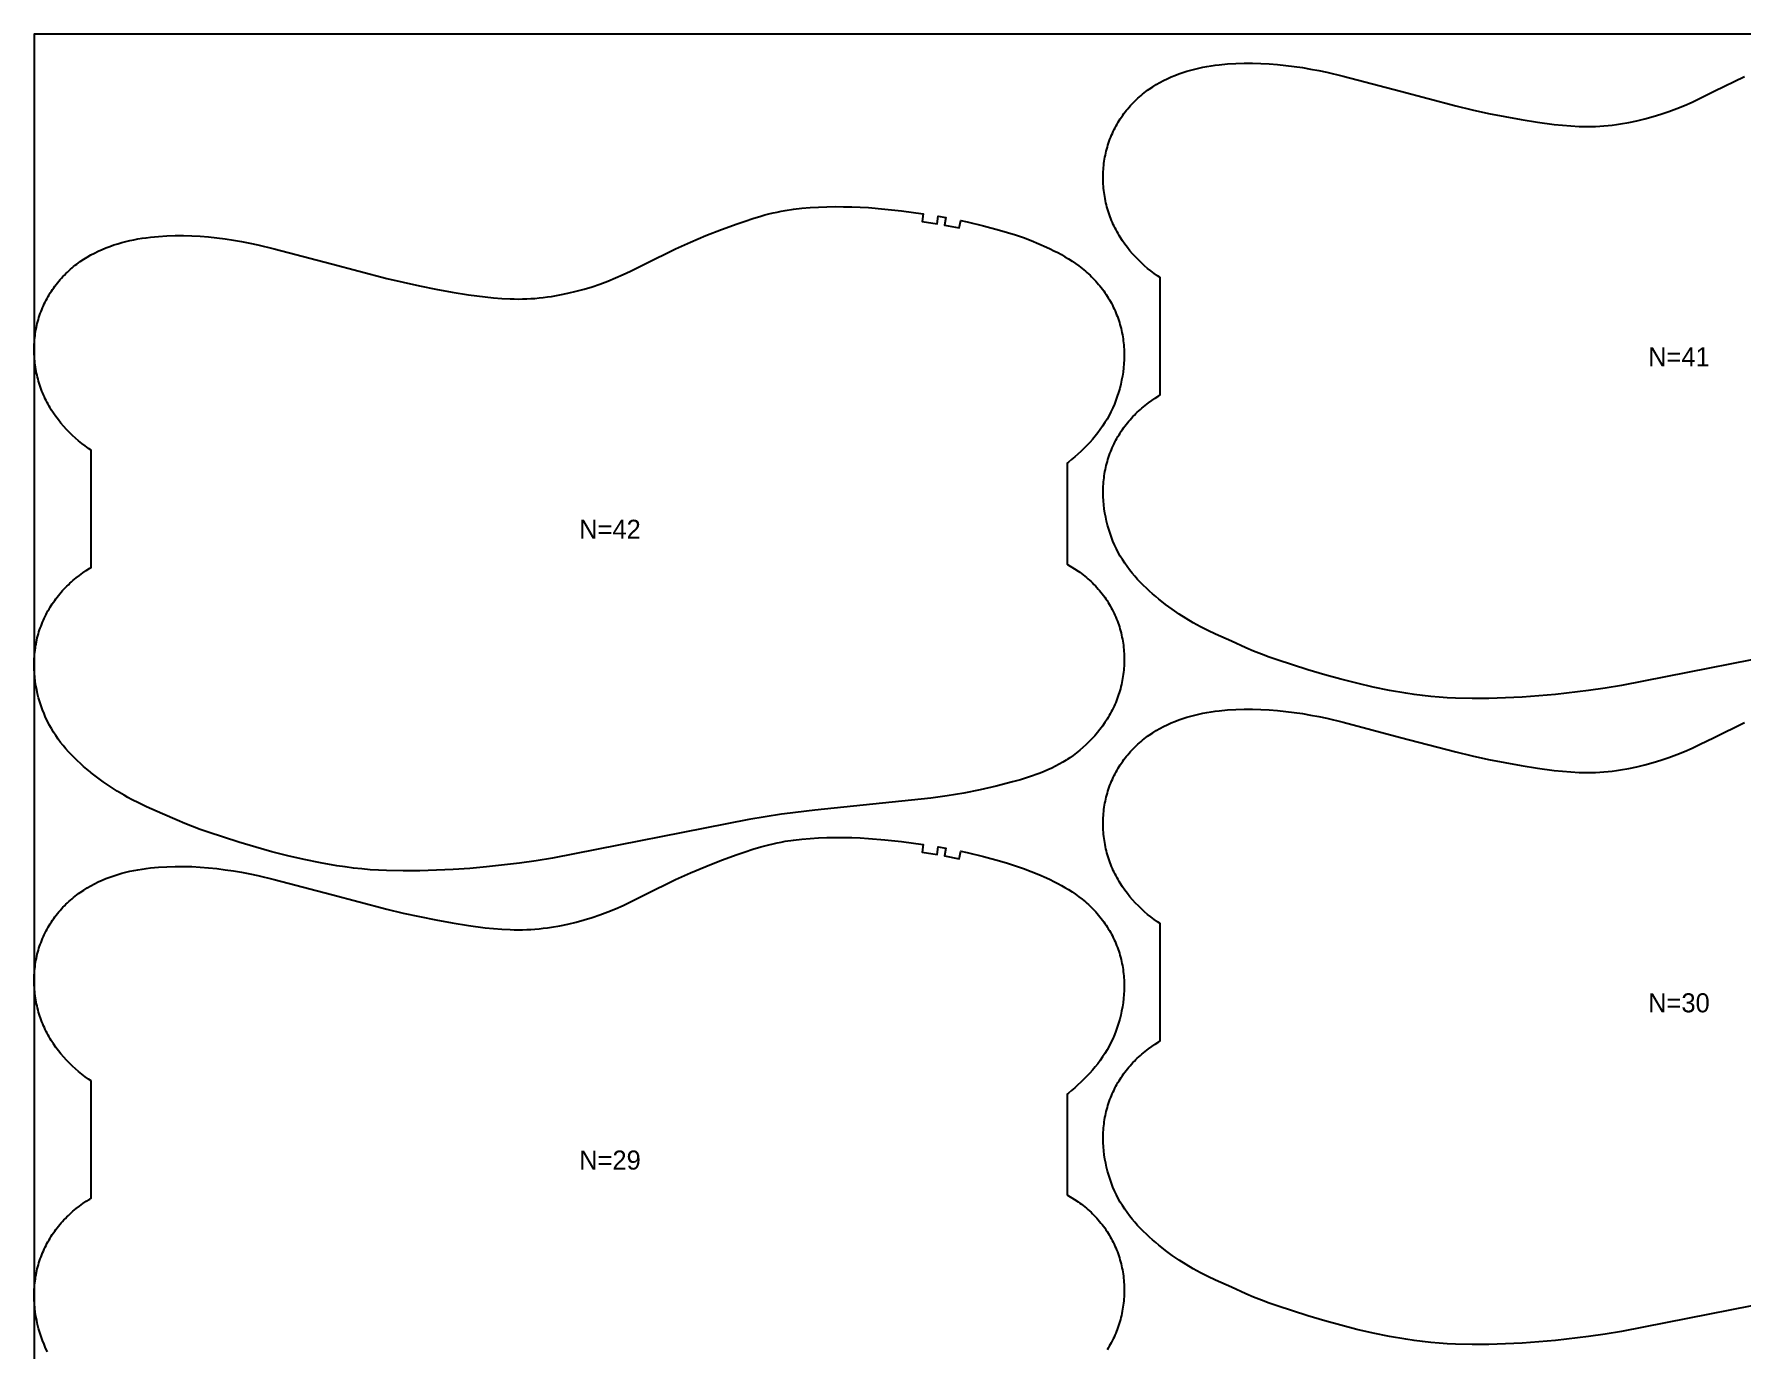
# Model space of a CAD drawing. Header units: inches. Extents: x 0 to 1973, y 0 to 1059.
# Drawn here: x 0.5 to 448.9, y 713.5 to 1058.8 of the extents above; entities that cross this region are included whole.
import ezdxf

# ---------------------------------------------------------------- set-up
doc = ezdxf.new("R2010")
doc.units = ezdxf.units.IN

msp = doc.modelspace()

# ---------------------------------------------------------------- linework, layer by layer
at = {"layer": '1'}
for points in [[(0.5, 0), (1973.0375, 0), (1973.0375, 1058.8082), (0.5, 1058.8082), (0.5, 0)], [(271.841, 919.6545), (273.7164, 918.5269), (274.624, 917.9156), (275.0695, 917.5982), (275.5093, 917.273), (275.9431, 916.94), (276.3708, 916.5991), (276.7921, 916.2505), (277.2069, 915.8942), (277.6148, 915.5302), (278.0159, 915.1584), (278.4098, 914.779), (278.7963, 914.392), (279.1754, 913.9977), (279.5469, 913.5961), (279.9105, 913.1874), (280.2661, 912.7717), (280.6136, 912.3493), (280.9528, 911.9202), (281.2835, 911.4846), (281.6056, 911.0426), (281.9189, 910.5943), (282.2232, 910.14), (282.5184, 909.6798), (282.8043, 909.2138), (283.0807, 908.7421), (283.3475, 908.2649), (283.6045, 907.7824), (283.8517, 907.2948), (284.089, 906.8023), (284.3164, 906.305), (284.5339, 905.8033), (284.7413, 905.2973), (284.9387, 904.7872), (285.126, 904.2733), (285.3032, 903.7558), (285.4702, 903.235), (285.627, 902.7109), (285.7735, 902.1839), (285.9097, 901.6541), (286.0356, 901.1218), (286.1511, 900.5871), (286.2562, 900.0504), (286.3508, 899.5118), (286.435, 898.9716), (286.5088, 898.4298), (286.5723, 897.8867), (286.6254, 897.3425), (286.6682, 896.7973), (286.7008, 896.2514), (286.7232, 895.7049), (286.7354, 895.1581), (286.7375, 894.6111), (286.7295, 894.0641), (286.7114, 893.5173), (286.6833, 892.9709), (286.6452, 892.4251), (286.5972, 891.88), (286.5392, 891.3359), (286.4714, 890.7929), (286.3937, 890.2512), (286.3062, 889.7111), (286.2089, 889.1727), (286.1018, 888.6361), (285.9849, 888.1017), (285.8584, 887.5695), (285.722, 887.0398), (285.576, 886.5128), (285.4204, 885.9886), (285.255, 885.4674), (285.0801, 884.9495), (284.8955, 884.4349), (284.7014, 883.924), (284.4977, 883.4168), (284.2845, 882.9137), (284.0618, 882.4146), (283.8298, 881.9199), (283.5885, 881.4295), (283.3383, 880.9436), (283.0792, 880.4622), (282.8115, 879.9855), (282.5353, 879.5136), (282.2507, 879.0465), (281.6572, 878.1273), (281.0325, 877.2287), (280.3777, 876.3515), (279.6944, 875.4965), (278.9837, 874.6644), (278.2467, 873.8559), (277.4842, 873.0716), (276.6973, 872.3119), (275.8867, 871.5775), (275.0534, 870.869), (274.1984, 870.187), (273.3224, 869.5319), (272.4266, 868.9044), (271.7375, 868.4524), (271.512, 868.3045), (270.5798, 867.7321), (269.631, 867.1872), (268.667, 866.6698), (267.6887, 866.1798), (266.6975, 865.7172), (265.6944, 865.2821), (264.6805, 864.8739), (263.6572, 864.4904), (262.6254, 864.1291), (261.5865, 863.7874), (259.4917, 863.1525), (257.3821, 862.5647), (253.143, 861.4771), (248.8787, 860.5026), (244.5871, 859.6492), (240.2712, 858.9289), (235.9358, 858.343), (205.474, 855.1413), (197.4903, 854.2), (196.7841, 854.1167), (188.1448, 852.7244), (136.628, 842.5824), (132.3073, 841.8935), (127.9741, 841.2836), (119.2835, 840.2589), (114.925, 839.8741), (110.5594, 839.5779), (106.1893, 839.3648), (101.8155, 839.236), (97.4396, 839.2), (93.0653, 839.2897), (90.8802, 839.3932), (88.6975, 839.5389), (86.5182, 839.7279), (84.3433, 839.9614), (82.1735, 840.2396), (80.0093, 840.5598), (75.6985, 841.3118), (71.4122, 842.1904), (67.1488, 843.1743), (62.9068, 844.2472), (58.6881, 845.407), (54.21, 846.7388), (46.1648, 849.3423), (44.1027, 850.0725), (42.0562, 850.8425), (40.0277, 851.6581), (38.0136, 852.51), (34.2115, 854.2), (30.013, 856.0661), (28.0375, 857.0051), (26.0889, 857.9958), (25.1275, 858.5158), (24.1753, 859.0526), (22.2983, 860.1746), (20.458, 861.3574), (18.6544, 862.5967), (16.8886, 863.8893), (15.5, 864.9759), (15.1655, 865.2377), (14.3218, 865.934), (13.491, 866.6457), (12.6739, 867.3733), (11.8711, 868.1173), (11.0837, 868.8781), (10.3135, 869.6564), (9.5625, 870.4527), (8.8328, 871.2677), (8.1264, 872.102), (7.4455, 872.9563), (6.792, 873.831), (6.1681, 874.727), (5.5754, 875.6443), (5.0144, 876.582), (4.4851, 877.5387), (3.9877, 878.513), (3.5222, 879.5036), (3.0887, 880.509), (2.6873, 881.5278), (2.318, 882.5588), (1.9811, 883.6005), (1.677, 884.6519), (1.4064, 885.7121), (1.1699, 886.7801), (0.968, 887.855), (0.8014, 888.9357), (0.6708, 890.0214), (0.5765, 891.111), (0.5194, 892.2035), (0.5, 893.2976), (0.5046, 893.8446), (0.5188, 894.3915), (0.5428, 894.938), (0.5765, 895.4839), (0.6201, 896.0291), (0.6737, 896.5732), (0.7372, 897.1162), (0.8108, 897.6579), (0.8946, 898.198), (0.9886, 898.7364), (1.0929, 899.2729), (1.2076, 899.8073), (1.3327, 900.3394), (1.4682, 900.869), (1.6139, 901.3959), (1.7698, 901.92), (1.9358, 902.441), (2.1119, 902.9588), (2.2978, 903.4731), (2.4935, 903.9839), (2.699, 904.4909), (2.9142, 904.9939), (3.1389, 905.4927), (3.3731, 905.9872), (3.6167, 906.4772), (3.8696, 906.9624), (4.1317, 907.4427), (4.4029, 907.918), (4.6831, 908.3879), (4.9723, 908.8524), (5.2702, 909.3114), (5.5767, 909.7646), (5.8917, 910.212), (6.2151, 910.6533), (6.5466, 911.0884), (6.8862, 911.5173), (7.2338, 911.9396), (7.5891, 912.3553), (7.9521, 912.7643), (8.3227, 913.1663), (8.7006, 913.5613), (9.0857, 913.949), (9.4779, 914.3294), (9.8771, 914.7023), (10.2831, 915.0675), (10.6957, 915.4253), (11.5394, 916.1189), (12.4062, 916.7846), (13.2939, 917.4235), (14.2004, 918.0371), (15.1236, 918.6266), (15.5, 918.8541), (15.5, 949.6594), (14.8109, 950.1114), (13.9151, 950.739), (13.0391, 951.394), (12.1841, 952.076), (11.3508, 952.7845), (10.5402, 953.5189), (9.7533, 954.2786), (8.9908, 955.063), (8.2538, 955.8715), (7.5431, 956.7035), (6.8598, 957.5585), (6.2051, 958.4357), (5.5803, 959.3343), (4.9868, 960.2535), (4.7023, 960.7206), (4.426, 961.1925), (4.1583, 961.6692), (3.8992, 962.1506), (3.649, 962.6365), (3.4078, 963.1269), (3.1757, 963.6217), (2.953, 964.1207), (2.7398, 964.6238), (2.5361, 965.131), (2.342, 965.6419), (2.1574, 966.1565), (1.9825, 966.6744), (1.8171, 967.1956), (1.6615, 967.7198), (1.5155, 968.2468), (1.3791, 968.7765), (1.2526, 969.3087), (1.1357, 969.8432), (1.0286, 970.3797), (0.9313, 970.9181), (0.8438, 971.4583), (0.7661, 971.9999), (0.6983, 972.5429), (0.6403, 973.087), (0.5923, 973.6321), (0.5542, 974.1779), (0.5261, 974.7243), (0.508, 975.2711), (0.5, 975.8181), (0.5021, 976.3651), (0.5143, 976.912), (0.5367, 977.4584), (0.5693, 978.0043), (0.6121, 978.5495), (0.6652, 979.0937), (0.7287, 979.6368), (0.8025, 980.1786), (0.8867, 980.7189), (0.9813, 981.2575), (1.0864, 981.7942), (1.2019, 982.3288), (1.3278, 982.8611), (1.464, 983.3909), (1.6105, 983.9179), (1.7673, 984.442), (1.9343, 984.9629), (2.1115, 985.4804), (2.2988, 985.9942), (2.4962, 986.5043), (2.7036, 987.0103), (2.9211, 987.512), (3.1485, 988.0093), (3.3858, 988.5018), (3.633, 988.9895), (3.89, 989.472), (4.1568, 989.9491), (4.4332, 990.4208), (4.7191, 990.8868), (5.0143, 991.3471), (5.3186, 991.8014), (5.6319, 992.2496), (5.954, 992.6916), (6.2847, 993.1272), (6.6239, 993.5563), (6.9714, 993.9788), (7.327, 994.3944), (7.6906, 994.8031), (8.0621, 995.2047), (8.4412, 995.599), (8.8277, 995.986), (9.2216, 996.3654), (9.6227, 996.7372), (10.0306, 997.1012), (10.4454, 997.4576), (10.8667, 997.8062), (11.2944, 998.147), (11.7282, 998.48), (12.168, 998.8052), (12.6135, 999.1226), (13.5211, 999.7339), (14.4493, 1000.3136), (15.3965, 1000.8615), (16.3612, 1001.3775), (17.3418, 1001.8616), (18.3371, 1002.3142), (19.3459, 1002.7359), (20.367, 1003.1272), (21.3992, 1003.4887), (22.4413, 1003.8209), (23.4921, 1004.1245), (24.5505, 1004.3999), (25.6153, 1004.648), (26.6859, 1004.8698), (27.7614, 1005.0667), (28.8413, 1005.2402), (29.9249, 1005.3915), (31.0116, 1005.5219), (33.1912, 1005.7258), (35.3755, 1005.8609), (37.5621, 1005.9303), (39.7495, 1005.9353), (41.9358, 1005.8772), (44.1197, 1005.7579), (46.3002, 1005.5818), (48.4763, 1005.3534), (50.6473, 1005.0777), (52.8123, 1004.7583), (54.9701, 1004.3954), (57.1197, 1003.988), (59.2598, 1003.5353), (63.512, 1002.5075), (78.5881, 998.5412), (93.1342, 994.7143), (97.3909, 993.7012), (101.665, 992.7634), (105.9559, 991.9069), (110.2617, 991.1294), (114.5812, 990.4345), (118.9185, 989.8574), (121.0952, 989.6274), (123.2763, 989.4496), (125.4607, 989.336), (126.5536, 989.307), (127.6468, 989.2985), (128.74, 989.3117), (129.833, 989.3467), (130.9253, 989.403), (132.0164, 989.4803), (133.106, 989.5783), (134.1937, 989.6966), (135.2789, 989.8349), (136.3614, 989.9928), (138.5167, 990.3658), (140.6582, 990.8116), (142.7848, 991.3257), (144.8954, 991.9037), (146.9887, 992.542), (149.0625, 993.2406), (151.1141, 994.0002), (153.141, 994.8216), (155.1421, 995.7031), (157.122, 996.6325), (160.9791, 998.5412), (168.888, 1002.455), (172.8764, 1004.2539), (176.913, 1005.9431), (180.9869, 1007.5378), (185.0954, 1009.0441), (187.1631, 1009.7625), (189.2427, 1010.4441), (191.3372, 1011.0734), (192.3911, 1011.3636), (193.4499, 1011.6348), (194.5139, 1011.8856), (195.5828, 1012.1161), (196.656, 1012.3268), (197.7331, 1012.5184), (199.8969, 1012.8459), (202.0702, 1013.1031), (204.2495, 1013.2948), (206.433, 1013.4272), (208.6193, 1013.5071), (210.807, 1013.5412), (212.995, 1013.5351), (215.1823, 1013.4896), (217.3683, 1013.4046), (219.5523, 1013.2797), (223.9124, 1012.9165), (228.2615, 1012.4319), (233.9751, 1011.6568), (233.68, 1009.6787), (237.5918, 1009.0565), (237.9254, 1011.0285), (239.8956, 1010.6841), (239.5402, 1008.7159), (243.4169, 1007.966), (243.8227, 1009.9244), (245.5201, 1009.5617), (249.7766, 1008.5503), (253.9995, 1007.4027), (256.0971, 1006.7781), (258.1822, 1006.1141), (260.2513, 1005.404), (262.3012, 1004.6412), (264.328, 1003.8194), (266.3275, 1002.9331), (267.3156, 1002.4641), (268.2951, 1001.977), (269.2655, 1001.4711), (270.2261, 1000.9459), (271.1762, 1000.4004), (272.1139, 999.8336), (273.0371, 999.2441), (273.9436, 998.6305), (274.8313, 997.9916), (275.6981, 997.3259), (276.5418, 996.6323), (276.9544, 996.2746), (277.3604, 995.9093), (277.7596, 995.5364), (278.1518, 995.1561), (278.5369, 994.7683), (278.9148, 994.3734), (279.2854, 993.9713), (279.6484, 993.5624), (280.0037, 993.1466), (280.3513, 992.7243), (280.6909, 992.2955), (281.0224, 991.8603), (281.3458, 991.419), (281.6608, 990.9716), (281.9673, 990.5184), (282.2652, 990.0595), (282.5544, 989.5949), (282.8346, 989.125), (283.1058, 988.6497), (283.3679, 988.1694), (283.6208, 987.6842), (283.8644, 987.1942), (284.0986, 986.6997), (284.3233, 986.2009), (284.5385, 985.6979), (284.744, 985.1909), (284.9397, 984.6801), (285.1256, 984.1658), (285.3017, 983.648), (285.4677, 983.127), (285.6236, 982.6029), (285.7693, 982.076), (285.9048, 981.5464), (286.0299, 981.0143), (286.1446, 980.48), (286.2489, 979.9435), (286.3429, 979.4051), (286.4267, 978.8649), (286.5003, 978.3233), (286.5638, 977.7803), (286.6174, 977.2361), (286.661, 976.691), (286.6947, 976.145), (286.7187, 975.5986), (286.7329, 975.0517), (286.7375, 974.5046), (286.7181, 973.4106), (286.661, 972.318), (286.5668, 971.2284), (286.4361, 970.1427), (286.2695, 969.062), (286.0676, 967.9871), (285.8311, 966.9191), (285.5605, 965.8589), (285.2564, 964.8075), (284.9195, 963.7658), (284.5502, 962.7349), (284.1488, 961.716), (283.7153, 960.7106), (283.2498, 959.7201), (282.7524, 958.7457), (282.2231, 957.789), (281.6621, 956.8513), (281.0694, 955.934), (280.4455, 955.0381), (279.792, 954.1633), (279.1111, 953.3091), (278.4047, 952.4747), (277.675, 951.6597), (276.924, 950.8634), (276.1538, 950.0851), (275.3664, 949.3243), (274.5636, 948.5803), (273.7465, 947.8527), (272.9157, 947.141), (272.072, 946.4447), (271.7375, 946.1829), (271.7375, 919.7098), (271.841, 919.6545)]]:
    msp.add_lwpolyline(points, close=True, dxfattribs=at)
for points in [[(468.8448, 897.9914), (417.328, 887.8494), (413.0073, 887.1605), (408.6741, 886.5506), (399.9835, 885.5259), (395.625, 885.1411), (391.2594, 884.8449), (386.8893, 884.6318), (382.5155, 884.503), (378.1396, 884.467), (373.7653, 884.5567), (371.5802, 884.6602), (369.3975, 884.8059), (367.2182, 884.9949), (365.0433, 885.2284), (362.8735, 885.5066), (360.7093, 885.8268), (356.3985, 886.5788), (352.1122, 887.4574), (347.8488, 888.4413), (343.6068, 889.5142), (339.3881, 890.674), (334.91, 892.0058), (326.8648, 894.6093), (324.8027, 895.3395), (322.7562, 896.1095), (320.7277, 896.9251), (318.7136, 897.777), (314.9115, 899.467), (310.713, 901.3331), (308.7375, 902.2721), (306.7889, 903.2628), (305.8275, 903.7828), (304.8753, 904.3196), (302.9983, 905.4416), (301.158, 906.6244), (299.3544, 907.8637), (297.5886, 909.1563), (296.2, 910.2429), (295.8655, 910.5047), (295.0218, 911.201), (294.191, 911.9127), (293.3739, 912.6403), (292.5711, 913.3843), (291.7837, 914.1451), (291.0135, 914.9234), (290.2625, 915.7197), (289.5328, 916.5347), (288.8264, 917.369), (288.1455, 918.2233), (287.492, 919.098), (286.8681, 919.994), (286.2754, 920.9113), (285.7144, 921.849), (285.1851, 922.8057), (284.6877, 923.78), (284.2222, 924.7706), (283.7887, 925.776), (283.3873, 926.7948), (283.018, 927.8258), (282.6811, 928.8675), (282.377, 929.9189), (282.1064, 930.9791), (281.8699, 932.0471), (281.668, 933.122), (281.5014, 934.2027), (281.3708, 935.2884), (281.2765, 936.378), (281.2194, 937.4705), (281.2, 938.5646), (281.2046, 939.1116), (281.2188, 939.6585), (281.2428, 940.205), (281.2765, 940.7509), (281.3201, 941.2961), (281.3737, 941.8402), (281.4372, 942.3832), (281.5108, 942.9249), (281.5946, 943.465), (281.6886, 944.0034), (281.7929, 944.5399), (281.9076, 945.0743), (282.0327, 945.6064), (282.1682, 946.136), (282.3139, 946.6629), (282.4698, 947.187), (282.6358, 947.708), (282.8119, 948.2258), (282.9978, 948.7401), (283.1935, 949.2509), (283.399, 949.7579), (283.6142, 950.2609), (283.8389, 950.7597), (284.0731, 951.2542), (284.3167, 951.7442), (284.5696, 952.2294), (284.8317, 952.7097), (285.1029, 953.185), (285.3831, 953.6549), (285.6723, 954.1194), (285.9702, 954.5784), (286.2767, 955.0316), (286.5917, 955.479), (286.9151, 955.9203), (287.2466, 956.3554), (287.5862, 956.7843), (287.9338, 957.2066), (288.2891, 957.6223), (288.6521, 958.0313), (289.0227, 958.4333), (289.4006, 958.8283), (289.7857, 959.216), (290.1779, 959.5964), (290.5771, 959.9693), (290.9831, 960.3345), (291.3957, 960.6923), (292.2394, 961.3859), (293.1062, 962.0516), (293.9939, 962.6905), (294.9004, 963.3041), (295.8236, 963.8936), (296.2, 964.1211), (296.2, 994.9264), (295.5109, 995.3784), (294.6151, 996.006), (293.7391, 996.661), (292.8841, 997.343), (292.0508, 998.0515), (291.2402, 998.7859), (290.4533, 999.5456), (289.6908, 1000.33), (288.9538, 1001.1385), (288.2431, 1001.9705), (287.5598, 1002.8255), (286.9051, 1003.7027), (286.2803, 1004.6013), (285.6868, 1005.5205), (285.4023, 1005.9876), (285.126, 1006.4595), (284.8583, 1006.9362), (284.5992, 1007.4176), (284.349, 1007.9035), (284.1078, 1008.3939), (283.8757, 1008.8887), (283.653, 1009.3877), (283.4398, 1009.8908), (283.2361, 1010.398), (283.042, 1010.9089), (282.8574, 1011.4235), (282.6825, 1011.9414), (282.5171, 1012.4626), (282.3615, 1012.9868), (282.2155, 1013.5138), (282.0791, 1014.0435), (281.9526, 1014.5757), (281.8357, 1015.1102), (281.7286, 1015.6467), (281.6313, 1016.1851), (281.5438, 1016.7253), (281.4661, 1017.2669), (281.3983, 1017.8099), (281.3403, 1018.354), (281.2923, 1018.8991), (281.2542, 1019.4449), (281.2261, 1019.9913), (281.208, 1020.5381), (281.2, 1021.0851), (281.2021, 1021.6321), (281.2143, 1022.179), (281.2367, 1022.7254), (281.2693, 1023.2713), (281.3121, 1023.8165), (281.3652, 1024.3607), (281.4287, 1024.9038), (281.5025, 1025.4456), (281.5867, 1025.9859), (281.6813, 1026.5245), (281.7864, 1027.0612), (281.9019, 1027.5958), (282.0278, 1028.1281), (282.164, 1028.6579), (282.3105, 1029.1849), (282.4673, 1029.709), (282.6343, 1030.2299), (282.8115, 1030.7474), (282.9988, 1031.2612), (283.1962, 1031.7713), (283.4036, 1032.2773), (283.6211, 1032.779), (283.8485, 1033.2763), (284.0858, 1033.7688), (284.333, 1034.2565), (284.59, 1034.739), (284.8568, 1035.2161), (285.1332, 1035.6878), (285.4191, 1036.1538), (285.7143, 1036.6141), (286.0186, 1037.0684), (286.3319, 1037.5166), (286.654, 1037.9586), (286.9847, 1038.3942), (287.3239, 1038.8233), (287.6714, 1039.2458), (288.027, 1039.6614), (288.3906, 1040.0701), (288.7621, 1040.4717), (289.1412, 1040.866), (289.5277, 1041.253), (289.9216, 1041.6324), (290.3227, 1042.0042), (290.7306, 1042.3682), (291.1454, 1042.7246), (291.5667, 1043.0732), (291.9944, 1043.414), (292.4282, 1043.747), (292.868, 1044.0722), (293.3135, 1044.3896), (294.2211, 1045.0009), (295.1493, 1045.5806), (296.0965, 1046.1285), (297.0612, 1046.6445), (298.0418, 1047.1286), (299.0371, 1047.5812), (300.0459, 1048.0029), (301.067, 1048.3942), (302.0992, 1048.7557), (303.1413, 1049.0879), (304.1921, 1049.3915), (305.2505, 1049.6669), (306.3153, 1049.915), (307.3859, 1050.1368), (308.4614, 1050.3337), (309.5413, 1050.5072), (310.6249, 1050.6585), (311.7116, 1050.7889), (313.8912, 1050.9928), (316.0755, 1051.1279), (318.2621, 1051.1973), (320.4495, 1051.2023), (322.6358, 1051.1442), (324.8197, 1051.0249), (327.0002, 1050.8488), (329.1763, 1050.6204), (331.3473, 1050.3447), (333.5123, 1050.0253), (335.6701, 1049.6624), (337.8197, 1049.255), (339.9598, 1048.8023), (344.212, 1047.7745), (359.2881, 1043.8082), (373.8342, 1039.9813), (378.0909, 1038.9682), (382.365, 1038.0304), (386.6559, 1037.1739), (390.9617, 1036.3964), (395.2812, 1035.7015), (399.6185, 1035.1244), (401.7952, 1034.8944), (403.9763, 1034.7166), (406.1607, 1034.603), (407.2536, 1034.574), (408.3468, 1034.5655), (409.44, 1034.5787), (410.533, 1034.6137), (411.6253, 1034.67), (412.7164, 1034.7473), (413.806, 1034.8453), (414.8937, 1034.9636), (415.9789, 1035.1019), (417.0614, 1035.2598), (419.2167, 1035.6328), (421.3582, 1036.0786), (423.4848, 1036.5927), (425.5954, 1037.1707), (427.6887, 1037.809), (429.7625, 1038.5076), (431.8141, 1039.2672), (433.841, 1040.0886), (435.8421, 1040.9701), (437.822, 1041.8995), (441.6791, 1043.8082), (449.588, 1047.722)], [(468.8448, 728.4514), (417.328, 718.3094), (413.0073, 717.6205), (408.6741, 717.0106), (399.9835, 715.9859), (395.625, 715.6011), (391.2594, 715.3049), (386.8893, 715.0918), (382.5155, 714.963), (378.1396, 714.927), (373.7653, 715.0167), (371.5802, 715.1202), (369.3975, 715.2659), (367.2182, 715.4549), (365.0433, 715.6884), (362.8735, 715.9666), (360.7093, 716.2868), (356.3985, 717.0388), (352.1122, 717.9174), (347.8488, 718.9013), (343.6068, 719.9742), (339.3881, 721.134), (334.91, 722.4658), (326.8648, 725.0693), (324.8027, 725.7995), (322.7562, 726.5695), (320.7277, 727.3851), (318.7136, 728.237), (314.9115, 729.927), (310.713, 731.7931), (308.7375, 732.7321), (306.7889, 733.7228), (305.8275, 734.2428), (304.8753, 734.7796), (302.9983, 735.9016), (301.158, 737.0844), (299.3544, 738.3237), (297.5886, 739.6163), (296.2, 740.7029), (295.8655, 740.9647), (295.0218, 741.661), (294.191, 742.3727), (293.3739, 743.1003), (292.5711, 743.8443), (291.7837, 744.6051), (291.0135, 745.3834), (290.2625, 746.1797), (289.5328, 746.9947), (288.8264, 747.829), (288.1455, 748.6833), (287.492, 749.558), (286.8681, 750.454), (286.2754, 751.3713), (285.7144, 752.309), (285.1851, 753.2657), (284.6877, 754.24), (284.2222, 755.2306), (283.7887, 756.236), (283.3873, 757.2548), (283.018, 758.2858), (282.6811, 759.3275), (282.377, 760.3789), (282.1064, 761.4391), (281.8699, 762.5071), (281.668, 763.582), (281.5014, 764.6627), (281.3708, 765.7484), (281.2765, 766.838), (281.2194, 767.9305), (281.2, 769.0246), (281.2046, 769.5716), (281.2188, 770.1185), (281.2428, 770.665), (281.2765, 771.2109), (281.3201, 771.7561), (281.3737, 772.3002), (281.4372, 772.8432), (281.5108, 773.3849), (281.5946, 773.925), (281.6886, 774.4634), (281.7929, 774.9999), (281.9076, 775.5343), (282.0327, 776.0664), (282.1682, 776.596), (282.3139, 777.1229), (282.4698, 777.647), (282.6358, 778.168), (282.8119, 778.6858), (282.9978, 779.2001), (283.1935, 779.7109), (283.399, 780.2179), (283.6142, 780.7209), (283.8389, 781.2197), (284.0731, 781.7142), (284.3167, 782.2042), (284.5696, 782.6894), (284.8317, 783.1697), (285.1029, 783.645), (285.3831, 784.1149), (285.6723, 784.5794), (285.9702, 785.0384), (286.2767, 785.4916), (286.5917, 785.939), (286.9151, 786.3803), (287.2466, 786.8154), (287.5862, 787.2443), (287.9338, 787.6666), (288.2891, 788.0823), (288.6521, 788.4913), (289.0227, 788.8933), (289.4006, 789.2883), (289.7857, 789.676), (290.1779, 790.0564), (290.5771, 790.4293), (290.9831, 790.7945), (291.3957, 791.1523), (292.2394, 791.8459), (293.1062, 792.5116), (293.9939, 793.1505), (294.9004, 793.7641), (295.8236, 794.3536), (296.2, 794.5811), (296.2, 825.3864), (295.5109, 825.8384), (294.6151, 826.466), (293.7391, 827.121), (292.8841, 827.803), (292.0508, 828.5115), (291.2402, 829.2459), (290.4533, 830.0056), (289.6908, 830.79), (288.9538, 831.5985), (288.2431, 832.4305), (287.5598, 833.2855), (286.9051, 834.1627), (286.2803, 835.0613), (285.6868, 835.9805), (285.4023, 836.4476), (285.126, 836.9195), (284.8583, 837.3962), (284.5992, 837.8776), (284.349, 838.3635), (284.1078, 838.8539), (283.8757, 839.3487), (283.653, 839.8477), (283.4398, 840.3508), (283.2361, 840.858), (283.042, 841.3689), (282.8574, 841.8835), (282.6825, 842.4014), (282.5171, 842.9226), (282.3615, 843.4468), (282.2155, 843.9738), (282.0791, 844.5035), (281.9526, 845.0357), (281.8357, 845.5702), (281.7286, 846.1067), (281.6313, 846.6451), (281.5438, 847.1853), (281.4661, 847.7269), (281.3983, 848.2699), (281.3403, 848.814), (281.2923, 849.3591), (281.2542, 849.9049), (281.2261, 850.4513), (281.208, 850.9981), (281.2, 851.5451), (281.2021, 852.0921), (281.2143, 852.639), (281.2367, 853.1854), (281.2693, 853.7313), (281.3121, 854.2765), (281.3652, 854.8207), (281.4287, 855.3638), (281.5025, 855.9056), (281.5867, 856.4459), (281.6813, 856.9845), (281.7864, 857.5212), (281.9019, 858.0558), (282.0278, 858.5881), (282.164, 859.1179), (282.3105, 859.6449), (282.4673, 860.169), (282.6343, 860.6899), (282.8115, 861.2074), (282.9988, 861.7212), (283.1962, 862.2313), (283.4036, 862.7373), (283.6211, 863.239), (283.8485, 863.7363), (284.0858, 864.2288), (284.333, 864.7165), (284.59, 865.199), (284.8568, 865.6761), (285.1332, 866.1478), (285.4191, 866.6138), (285.7143, 867.0741), (286.0186, 867.5284), (286.3319, 867.9766), (286.654, 868.4186), (286.9847, 868.8542), (287.3239, 869.2833), (287.6714, 869.7058), (288.027, 870.1214), (288.3906, 870.5301), (288.7621, 870.9317), (289.1412, 871.326), (289.5277, 871.713), (289.9216, 872.0924), (290.3227, 872.4642), (290.7306, 872.8282), (291.1454, 873.1846), (291.5667, 873.5332), (291.9944, 873.874), (292.4282, 874.207), (292.868, 874.5322), (293.3135, 874.8496), (294.2211, 875.4609), (295.1493, 876.0406), (296.0965, 876.5885), (297.0612, 877.1045), (298.0418, 877.5886), (299.0371, 878.0412), (300.0459, 878.4629), (301.067, 878.8542), (302.0992, 879.2157), (303.1413, 879.5479), (304.1921, 879.8515), (305.2505, 880.1269), (306.3153, 880.375), (307.3859, 880.5968), (308.4614, 880.7937), (309.5413, 880.9672), (310.6249, 881.1185), (311.7116, 881.2489), (313.8912, 881.4528), (316.0755, 881.5879), (318.2621, 881.6573), (320.4495, 881.6623), (322.6358, 881.6042), (324.8197, 881.4849), (327.0002, 881.3088), (329.1763, 881.0804), (331.3473, 880.8047), (333.5123, 880.4853), (335.6701, 880.1224), (337.8197, 879.715), (339.9598, 879.2623), (344.212, 878.2345), (359.2881, 874.2682), (373.8342, 870.4413), (378.0909, 869.4282), (382.365, 868.4904), (386.6559, 867.6339), (390.9617, 866.8564), (395.2812, 866.1615), (399.6185, 865.5844), (401.7952, 865.3544), (403.9763, 865.1766), (406.1607, 865.063), (407.2536, 865.034), (408.3468, 865.0255), (409.44, 865.0387), (410.533, 865.0737), (411.6253, 865.13), (412.7164, 865.2073), (413.806, 865.3053), (414.8937, 865.4236), (415.9789, 865.5619), (417.0614, 865.7198), (419.2167, 866.0928), (421.3582, 866.5386), (423.4848, 867.0527), (425.5954, 867.6307), (427.6887, 868.269), (429.7625, 868.9676), (431.8141, 869.7272), (433.841, 870.5486), (435.8421, 871.4301), (437.822, 872.3595), (441.6791, 874.2682), (449.588, 878.182)], [(3.9877, 712.973), (3.5222, 713.9636), (3.0887, 714.969), (2.6873, 715.9878), (2.318, 717.0188), (1.9811, 718.0605), (1.677, 719.1119), (1.4064, 720.1721), (1.1699, 721.2401), (0.968, 722.315), (0.8014, 723.3957), (0.6708, 724.4814), (0.5765, 725.571), (0.5194, 726.6635), (0.5, 727.7576), (0.5046, 728.3046), (0.5188, 728.8515), (0.5428, 729.398), (0.5765, 729.9439), (0.6201, 730.4891), (0.6737, 731.0332), (0.7372, 731.5762), (0.8108, 732.1179), (0.8946, 732.658), (0.9886, 733.1964), (1.0929, 733.7329), (1.2076, 734.2673), (1.3327, 734.7994), (1.4682, 735.329), (1.6139, 735.8559), (1.7698, 736.38), (1.9358, 736.901), (2.1119, 737.4188), (2.2978, 737.9331), (2.4935, 738.4439), (2.699, 738.9509), (2.9142, 739.4539), (3.1389, 739.9527), (3.3731, 740.4472), (3.6167, 740.9372), (3.8696, 741.4224), (4.1317, 741.9027), (4.4029, 742.378), (4.6831, 742.8479), (4.9723, 743.3124), (5.2702, 743.7714), (5.5767, 744.2246), (5.8917, 744.672), (6.2151, 745.1133), (6.5466, 745.5484), (6.8862, 745.9773), (7.2338, 746.3996), (7.5891, 746.8153), (7.9521, 747.2243), (8.3227, 747.6263), (8.7006, 748.0213), (9.0857, 748.409), (9.4779, 748.7894), (9.8771, 749.1623), (10.2831, 749.5275), (10.6957, 749.8853), (11.5394, 750.5789), (12.4062, 751.2446), (13.2939, 751.8835), (14.2004, 752.4971), (15.1236, 753.0866), (15.5, 753.3141), (15.5, 784.1194), (14.8109, 784.5714), (13.9151, 785.199), (13.0391, 785.854), (12.1841, 786.536), (11.3508, 787.2445), (10.5402, 787.9789), (9.7533, 788.7386), (8.9908, 789.523), (8.2538, 790.3315), (7.5431, 791.1635), (6.8598, 792.0185), (6.2051, 792.8957), (5.5803, 793.7943), (4.9868, 794.7135), (4.7023, 795.1806), (4.426, 795.6525), (4.1583, 796.1292), (3.8992, 796.6106), (3.649, 797.0965), (3.4078, 797.5869), (3.1757, 798.0817), (2.953, 798.5807), (2.7398, 799.0838), (2.5361, 799.591), (2.342, 800.1019), (2.1574, 800.6165), (1.9825, 801.1344), (1.8171, 801.6556), (1.6615, 802.1798), (1.5155, 802.7068), (1.3791, 803.2365), (1.2526, 803.7687), (1.1357, 804.3032), (1.0286, 804.8397), (0.9313, 805.3781), (0.8438, 805.9183), (0.7661, 806.4599), (0.6983, 807.0029), (0.6403, 807.547), (0.5923, 808.0921), (0.5542, 808.6379), (0.5261, 809.1843), (0.508, 809.7311), (0.5, 810.2781), (0.5021, 810.8251), (0.5143, 811.372), (0.5367, 811.9184), (0.5693, 812.4643), (0.6121, 813.0095), (0.6652, 813.5537), (0.7287, 814.0968), (0.8025, 814.6386), (0.8867, 815.1789), (0.9813, 815.7175), (1.0864, 816.2542), (1.2019, 816.7888), (1.3278, 817.3211), (1.464, 817.8509), (1.6105, 818.3779), (1.7673, 818.902), (1.9343, 819.4229), (2.1115, 819.9404), (2.2988, 820.4542), (2.4962, 820.9643), (2.7036, 821.4703), (2.9211, 821.972), (3.1485, 822.4693), (3.3858, 822.9618), (3.633, 823.4495), (3.89, 823.932), (4.1568, 824.4091), (4.4332, 824.8808), (4.7191, 825.3468), (5.0143, 825.8071), (5.3186, 826.2614), (5.6319, 826.7096), (5.954, 827.1516), (6.2847, 827.5872), (6.6239, 828.0163), (6.9714, 828.4388), (7.327, 828.8544), (7.6906, 829.2631), (8.0621, 829.6647), (8.4412, 830.059), (8.8277, 830.446), (9.2216, 830.8254), (9.6227, 831.1972), (10.0306, 831.5612), (10.4454, 831.9176), (10.8667, 832.2662), (11.2944, 832.607), (11.7282, 832.94), (12.168, 833.2652), (12.6135, 833.5826), (13.5211, 834.1939), (14.4493, 834.7736), (15.3965, 835.3215), (16.3612, 835.8375), (17.3418, 836.3216), (18.3371, 836.7742), (19.3459, 837.1959), (20.367, 837.5872), (21.3992, 837.9487), (22.4413, 838.2809), (23.4921, 838.5845), (24.5505, 838.8599), (25.6153, 839.108), (26.6859, 839.3298), (27.7614, 839.5267), (28.8413, 839.7002), (29.9249, 839.8515), (31.0116, 839.9819), (33.1912, 840.1858), (35.3755, 840.3209), (37.5621, 840.3903), (39.7495, 840.3953), (41.9358, 840.3372), (44.1197, 840.2179), (46.3002, 840.0418), (48.4763, 839.8134), (50.6473, 839.5377), (52.8123, 839.2183), (54.9701, 838.8554), (57.1197, 838.448), (59.2598, 837.9953), (63.512, 836.9675), (78.5881, 833.0012), (93.1342, 829.1743), (97.3909, 828.1612), (101.665, 827.2234), (105.9559, 826.3669), (110.2617, 825.5894), (114.5812, 824.8945), (118.9185, 824.3174), (121.0952, 824.0874), (123.2763, 823.9096), (125.4607, 823.796), (126.5536, 823.767), (127.6468, 823.7585), (128.74, 823.7717), (129.833, 823.8067), (130.9253, 823.863), (132.0164, 823.9403), (133.106, 824.0383), (134.1937, 824.1566), (135.2789, 824.2949), (136.3614, 824.4528), (138.5167, 824.8258), (140.6582, 825.2716), (142.7848, 825.7857), (144.8954, 826.3637), (146.9887, 827.002), (149.0625, 827.7006), (151.1141, 828.4602), (153.141, 829.2816), (155.1421, 830.1631), (157.122, 831.0925), (160.9791, 833.0012), (168.888, 836.915), (172.8764, 838.7139), (176.913, 840.4031), (180.9869, 841.9978), (185.0954, 843.5041), (187.1631, 844.2225), (189.2427, 844.9041), (191.3372, 845.5334), (192.3911, 845.8236), (193.4499, 846.0948), (194.5139, 846.3456), (195.5828, 846.5761), (196.656, 846.7868), (197.7331, 846.9784), (199.8969, 847.3059), (202.0702, 847.5631), (204.2495, 847.7548), (206.433, 847.8872), (208.6193, 847.9671), (210.807, 848.0012), (212.995, 847.9951), (215.1823, 847.9496), (217.3683, 847.8646), (219.5523, 847.7397), (223.9124, 847.3765), (228.2615, 846.8919), (233.9751, 846.1168), (233.68, 844.1387), (237.5918, 843.5165), (237.9254, 845.4885), (239.8956, 845.1441), (239.5402, 843.1759), (243.4169, 842.426), (243.8227, 844.3844), (245.5201, 844.0217), (249.7766, 843.0103), (253.9995, 841.8627), (256.0971, 841.2381), (258.1822, 840.5741), (260.2513, 839.864), (262.3012, 839.1012), (264.328, 838.2794), (266.3275, 837.3931), (267.3156, 836.9241), (268.2951, 836.437), (269.2655, 835.9311), (270.2261, 835.4059), (271.1762, 834.8604), (272.1139, 834.2936), (273.0371, 833.7041), (273.9436, 833.0905), (274.8313, 832.4516), (275.6981, 831.7859), (276.5418, 831.0923), (276.9544, 830.7346), (277.3604, 830.3693), (277.7596, 829.9964), (278.1518, 829.6161), (278.5369, 829.2283), (278.9148, 828.8334), (279.2854, 828.4313), (279.6484, 828.0224), (280.0037, 827.6066), (280.3513, 827.1843), (280.6909, 826.7555), (281.0224, 826.3203), (281.3458, 825.879), (281.6608, 825.4316), (281.9673, 824.9784), (282.2652, 824.5195), (282.5544, 824.0549), (282.8346, 823.585), (283.1058, 823.1097), (283.3679, 822.6294), (283.6208, 822.1442), (283.8644, 821.6542), (284.0986, 821.1597), (284.3233, 820.6609), (284.5385, 820.1579), (284.744, 819.6509), (284.9397, 819.1401), (285.1256, 818.6258), (285.3017, 818.108), (285.4677, 817.587), (285.6236, 817.0629), (285.7693, 816.536), (285.9048, 816.0064), (286.0299, 815.4743), (286.1446, 814.94), (286.2489, 814.4035), (286.3429, 813.8651), (286.4267, 813.3249), (286.5003, 812.7833), (286.5638, 812.2403), (286.6174, 811.6961), (286.661, 811.151), (286.6947, 810.605), (286.7187, 810.0586), (286.7329, 809.5117), (286.7375, 808.9646), (286.7181, 807.8706), (286.661, 806.778), (286.5668, 805.6884), (286.4361, 804.6027), (286.2695, 803.522), (286.0676, 802.4471), (285.8311, 801.3791), (285.5605, 800.3189), (285.2564, 799.2675), (284.9195, 798.2258), (284.5502, 797.1949), (284.1488, 796.176), (283.7153, 795.1706), (283.2498, 794.1801), (282.7524, 793.2057), (282.2231, 792.249), (281.6621, 791.3113), (281.0694, 790.394), (280.4455, 789.4981), (279.792, 788.6233), (279.1111, 787.7691), (278.4047, 786.9347), (277.675, 786.1197), (276.924, 785.3234), (276.1538, 784.5451), (275.3664, 783.7843), (274.5636, 783.0403), (273.7465, 782.3127), (272.9157, 781.601), (272.072, 780.9047), (271.7375, 780.6429), (271.7375, 754.1698), (271.841, 754.1145), (271.841, 754.1145), (273.7164, 752.9869), (274.624, 752.3756), (275.0695, 752.0582), (275.5093, 751.733), (275.9431, 751.4), (276.3708, 751.0591), (276.7921, 750.7105), (277.2069, 750.3542), (277.6148, 749.9902), (278.0159, 749.6184), (278.4098, 749.239), (278.7963, 748.852), (279.1754, 748.4577), (279.5469, 748.0561), (279.9105, 747.6474), (280.2661, 747.2317), (280.6136, 746.8093), (280.9528, 746.3802), (281.2835, 745.9446), (281.6056, 745.5026), (281.9189, 745.0543), (282.2232, 744.6), (282.5184, 744.1398), (282.8043, 743.6738), (283.0807, 743.2021), (283.3475, 742.7249), (283.6045, 742.2424), (283.8517, 741.7548), (284.089, 741.2623), (284.3164, 740.765), (284.5339, 740.2633), (284.7413, 739.7573), (284.9387, 739.2472), (285.126, 738.7333), (285.3032, 738.2158), (285.4702, 737.695), (285.627, 737.1709), (285.7735, 736.6439), (285.9097, 736.1141), (286.0356, 735.5818), (286.1511, 735.0471), (286.2562, 734.5104), (286.3508, 733.9718), (286.435, 733.4316), (286.5088, 732.8898), (286.5723, 732.3467), (286.6254, 731.8025), (286.6682, 731.2573), (286.7008, 730.7114), (286.7232, 730.1649), (286.7354, 729.6181), (286.7375, 729.0711), (286.7295, 728.5241), (286.7114, 727.9773), (286.6833, 727.4309), (286.6452, 726.8851), (286.5972, 726.34), (286.5392, 725.7959), (286.4714, 725.2529), (286.3937, 724.7112), (286.3062, 724.1711), (286.2089, 723.6327), (286.1018, 723.0961), (285.9849, 722.5617), (285.8584, 722.0295), (285.722, 721.4998), (285.576, 720.9728), (285.4204, 720.4486), (285.255, 719.9274), (285.0801, 719.4095), (284.8955, 718.8949), (284.7014, 718.384), (284.4977, 717.8768), (284.2845, 717.3737), (284.0618, 716.8746), (283.8298, 716.3799), (283.5885, 715.8895), (283.3383, 715.4036), (283.0792, 714.9222), (282.8115, 714.4455), (282.5353, 713.9736), (282.2507, 713.5065)]]:
    msp.add_lwpolyline(points, dxfattribs=at)

# ---------------------------------------------------------------- texts
for s, p in [('N=41', (424.3188, 971.6376)), ('N=42', (143.6188, 926.3706)), ('N=30', (424.3188, 802.0976)), ('N=29', (143.6188, 760.8306))]:
    msp.add_text(s, height=5, dxfattribs=at).set_placement(p)

doc.saveas('drawing.dxf')
